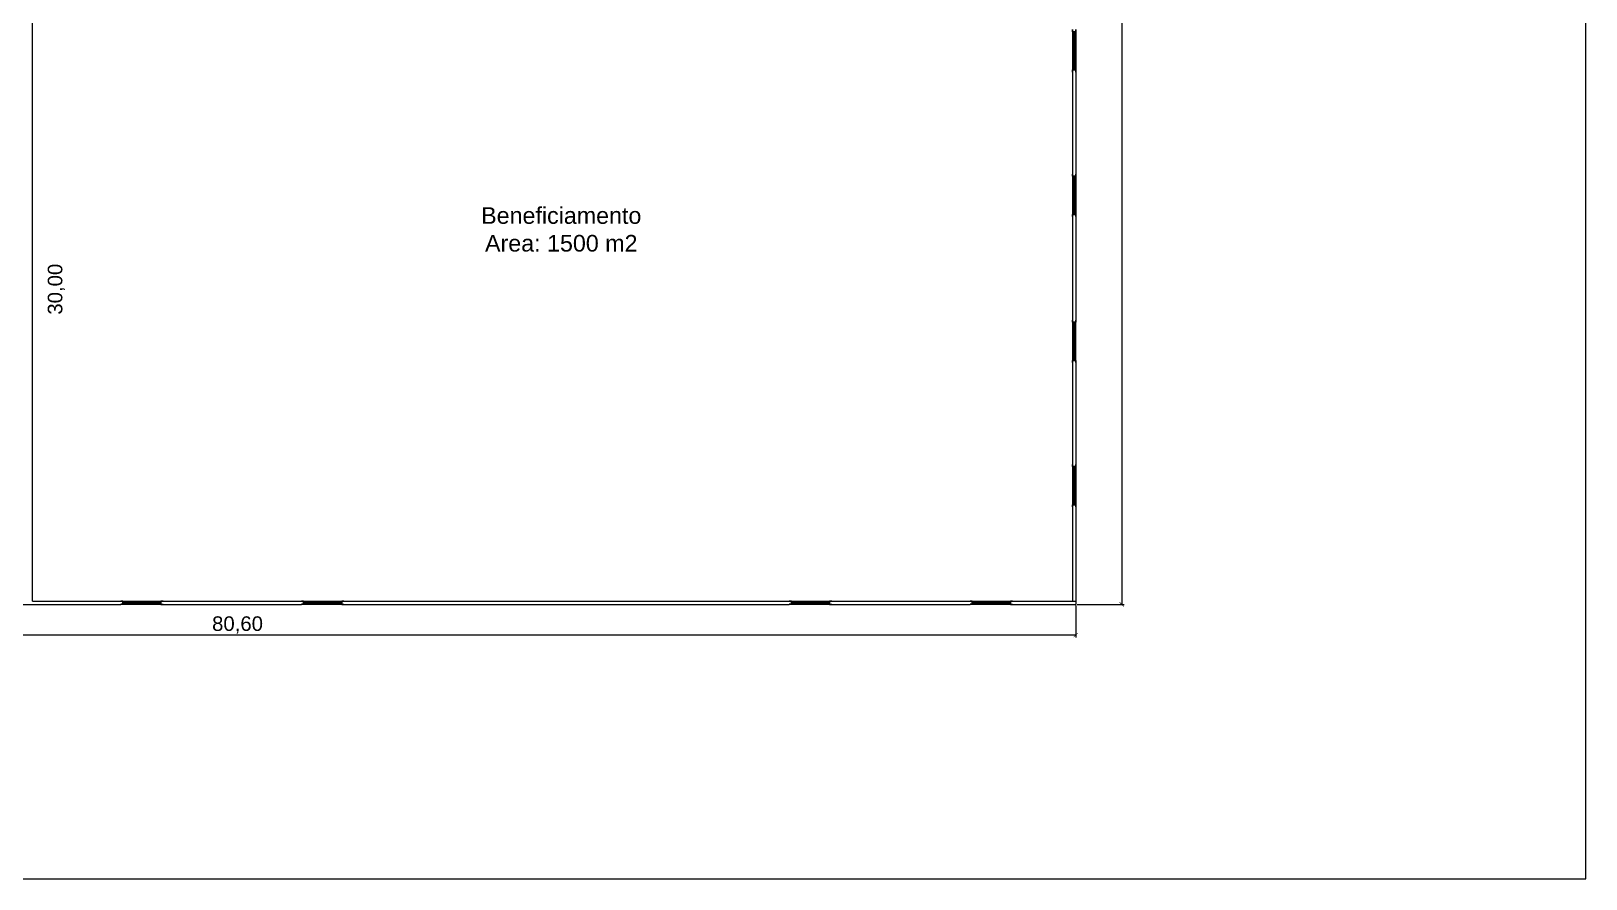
# Model space of a CAD drawing. Header units: millimetres. Extents: x 2943 to 3068, y 1960 to 2042.
# Drawn here: x 2993.1 to 3067.8, y 1960.2 to 2001 of the extents above; entities that cross this region are included whole.
import ezdxf

# ---------------------------------------------------------------- set-up
doc = ezdxf.new("R2010")
doc.units = ezdxf.units.MM
doc.styles.get("Standard").update_dxf_attribs({"font": 'arial.ttf'})
doc.dimstyles.new('cotas externas', dxfattribs={"dimtxt": 0.7, "dimasz": 0.2, "dimexe": 0.125, "dimexo": 0.0625, "dimgap": 0.0625, "dimtad": 1, "dimzin": 1, "dimtxsty": 'Standard', "dimblk": 'ARCHTICK', "dimcen": 0.2, "dimadec": 0, "dimazin": 0, "dimtfac": 1, "dimtmove": 0, "dimatfit": 3, "dimfxl": 1, "dimarcsym": 0})
doc.dimstyles.new('cotas internas', dxfattribs={"dimtxt": 0.7, "dimasz": 2.5, "dimexe": 1.25, "dimexo": 0.625, "dimgap": 0.0625, "dimtad": 1, "dimzin": 1, "dimtxsty": 'Standard', "dimcen": 2.5, "dimse1": 1, "dimse2": 1, "dimsd1": 1, "dimsd2": 1, "dimadec": 0, "dimazin": 0, "dimtfac": 1, "dimtmove": 0, "dimatfit": 3, "dimfxl": 1, "dimarcsym": 0})

# ---------------------------------------------------------------- blocks, each defined once
blk = doc.blocks.new('_ArchTick')
at = {"color": 0, "linetype": 'ByBlock', "const_width": 0.15}
blk.add_lwpolyline([(-0.5, -0.5), (0.5, 0.5)], dxfattribs=at)
blk = doc.blocks.new('*D29')
at = {"color": 0, "lineweight": -2, "transparency": 16777216}
for p, q in [((3043.365, 2034.023), (3045.635, 2034.023)), ((3045.51, 2034.023), (3045.51, 1973.423)), ((3043.365, 1973.423), (3045.635, 1973.423))]:
    blk.add_line(p, q, dxfattribs=at)
at = {"layer": 'Defpoints', "color": 0, "transparency": 16777216}
for p in [(3043.302, 2034.023), (3043.302, 1973.423), (3045.51, 1973.423)]:
    blk.add_point(p, dxfattribs=at)
at = {"color": 0, "lineweight": -2, "transparency": 16777216, "xscale": 0.2, "yscale": 0.2, "zscale": 0.2}
for p, rotation in [((3045.51, 2034.023), 90), ((3045.51, 1973.423), 270)]:
    blk.add_blockref('_ArchTick', p, dxfattribs=dict(at, rotation=rotation))
at = {"color": 0, "transparency": 16777216, "insert": (3045.027, 2003.723), "char_height": 0.7, "attachment_point": 5, "rotation": 90}
blk.add_mtext('60,60', dxfattribs=at)
blk = doc.blocks.new('*D30')
at = {"color": 0, "lineweight": -2, "transparency": 16777216}
for p, q in [((2962.702, 1973.36), (2962.702, 1971.823)), ((3043.302, 1973.36), (3043.302, 1971.823)), ((3043.302, 1971.948), (2962.702, 1971.948))]:
    blk.add_line(p, q, dxfattribs=at)
at = {"layer": 'Defpoints', "color": 0, "transparency": 16777216}
for p in [(2962.702, 1973.423), (3043.302, 1973.423), (2962.702, 1971.948)]:
    blk.add_point(p, dxfattribs=at)
at = {"color": 0, "lineweight": -2, "transparency": 16777216, "xscale": 0.2, "yscale": 0.2, "zscale": 0.2, "rotation": 180}
blk.add_blockref('_ArchTick', (2962.702, 1971.948), dxfattribs=at)
at = {"color": 0, "lineweight": -2, "transparency": 16777216, "xscale": 0.2, "yscale": 0.2, "zscale": 0.2}
blk.add_blockref('_ArchTick', (3043.302, 1971.948), dxfattribs=at)
at = {"color": 0, "transparency": 16777216, "insert": (3003.002, 1972.431), "char_height": 0.7, "attachment_point": 5}
blk.add_mtext('80,60', dxfattribs=at)
blk = doc.blocks.new('*D39')
at = {"layer": 'Defpoints', "color": 0, "transparency": 16777216}
for p in [(2993.152, 2003.57), (2993.152, 1973.573), (2994.777, 1973.573)]:
    blk.add_point(p, dxfattribs=at)
at = {"color": 0, "transparency": 16777216, "insert": (2994.294, 1988.571), "char_height": 0.7, "attachment_point": 5, "rotation": 90}
blk.add_mtext('30,00', dxfattribs=at)

msp = doc.modelspace()

# ---------------------------------------------------------------- linework, layer by layer
for p, q in [((3067.83, 1960.226), (3067.83, 2042.064)), ((2993.152, 1973.573), (2993.152, 2003.57)), ((3043.154, 2000.947), (3043.152, 1999.109)), ((3043.201, 2000.928), (3043.199, 1999.561)), ((3043.258, 2000.928), (3043.255, 1999.561)), ((3043.304, 2000.947), (3043.304, 1999.109)), ((3043.152, 1999.009), (3043.152, 1994.069)), ((3043.199, 1999.128), (3043.199, 1999.561)), ((3043.255, 1999.128), (3043.255, 1999.561)), ((3043.302, 1999.009), (3043.302, 1994.069)), ((3043.154, 1994.006), (3043.152, 1992.169)), ((3043.201, 1993.987), (3043.199, 1992.62)), ((3043.258, 1993.987), (3043.255, 1992.62)), ((3043.304, 1994.006), (3043.302, 1992.169)), ((3043.199, 1992.187), (3043.199, 1992.62)), ((3043.255, 1992.187), (3043.255, 1992.62)), ((3043.152, 1992.069), (3043.152, 1987.05)), ((3043.302, 1992.069), (3043.302, 1987.05)), ((3043.154, 1986.987), (3043.152, 1985.15)), ((3043.201, 1986.969), (3043.199, 1985.602)), ((3043.258, 1986.969), (3043.255, 1985.602)), ((3043.302, 1985.15), (3043.304, 1986.987)), ((3043.199, 1985.169), (3043.199, 1985.602)), ((3043.255, 1985.169), (3043.255, 1985.602)), ((3043.152, 1985.05), (3043.152, 1980.109)), ((3043.302, 1985.05), (3043.302, 1980.109)), ((3043.154, 1980.047), (3043.152, 1978.209)), ((3043.201, 1980.028), (3043.199, 1978.661)), ((3043.258, 1980.028), (3043.255, 1978.661)), ((3043.304, 1980.047), (3043.302, 1978.209)), ((3043.152, 1978.109), (3043.152, 1973.573)), ((3043.199, 1978.228), (3043.199, 1978.661)), ((3043.255, 1978.228), (3043.255, 1978.661)), ((3043.302, 1978.109), (3043.302, 1973.423)), ((2993.152, 1973.573), (2997.384, 1973.573)), ((2997.484, 1973.575), (2999.322, 1973.573)), ((2997.503, 1973.528), (2998.87, 1973.526)), ((2997.503, 1973.472), (2998.87, 1973.469)), ((2999.303, 1973.526), (2998.87, 1973.526)), ((2999.303, 1973.469), (2998.87, 1973.469)), ((2999.384, 1973.573), (3006.075, 1973.573)), ((3006.175, 1973.575), (3008.012, 1973.573)), ((3006.193, 1973.528), (3007.561, 1973.526)), ((3006.193, 1973.472), (3007.561, 1973.469)), ((3007.994, 1973.526), (3007.561, 1973.526)), ((3007.994, 1973.469), (3007.561, 1973.469)), ((3008.075, 1973.573), (3029.53, 1973.573)), ((3029.63, 1973.575), (3031.468, 1973.573)), ((3029.649, 1973.528), (3031.016, 1973.526)), ((3029.649, 1973.472), (3031.016, 1973.469)), ((3031.449, 1973.526), (3031.016, 1973.526)), ((3031.449, 1973.469), (3031.016, 1973.469)), ((3031.53, 1973.573), (3038.221, 1973.573)), ((3038.321, 1973.575), (3040.158, 1973.573)), ((3038.339, 1973.528), (3039.707, 1973.526)), ((3038.339, 1973.472), (3039.707, 1973.469)), ((3040.14, 1973.526), (3039.707, 1973.526)), ((3040.14, 1973.469), (3039.707, 1973.469)), ((3040.221, 1973.573), (3043.302, 1973.573)), ((2988.264, 1973.423), (2993.152, 1973.423)), ((2993.152, 1973.423), (2997.384, 1973.423)), ((2997.384, 1973.425), (2997.384, 1973.423)), ((2999.322, 1973.423), (2997.484, 1973.423)), ((2999.384, 1973.423), (3006.075, 1973.423)), ((3006.075, 1973.425), (3006.075, 1973.423)), ((3008.012, 1973.423), (3006.175, 1973.423)), ((3008.075, 1973.423), (3029.53, 1973.423)), ((3029.53, 1973.425), (3029.53, 1973.423)), ((3031.468, 1973.423), (3029.63, 1973.423)), ((3031.53, 1973.423), (3038.221, 1973.423)), ((3038.221, 1973.425), (3038.221, 1973.423)), ((3040.158, 1973.423), (3038.321, 1973.423)), ((3040.221, 1973.423), (3043.302, 1973.423)), ((2942.837, 1960.226), (3067.83, 1960.226))]:
    msp.add_line(p, q)
at = {"lineweight": 30}
for points in [[(3043.304, 2001.047), (3043.304, 2000.947), (3043.154, 2000.947), (3043.154, 2001.047)], [(3043.152, 1999.009), (3043.152, 1999.109), (3043.302, 1999.109), (3043.302, 1999.009)], [(3043.304, 1994.106), (3043.304, 1994.006), (3043.154, 1994.006), (3043.154, 1994.106)], [(3043.152, 1992.069), (3043.152, 1992.169), (3043.302, 1992.169), (3043.302, 1992.069)], [(3043.304, 1987.087), (3043.304, 1986.987), (3043.154, 1986.987), (3043.154, 1987.087)], [(3043.152, 1985.05), (3043.152, 1985.15), (3043.302, 1985.15), (3043.302, 1985.05)], [(3043.304, 1980.147), (3043.304, 1980.047), (3043.154, 1980.047), (3043.154, 1980.147)], [(3043.152, 1978.109), (3043.152, 1978.209), (3043.302, 1978.209), (3043.302, 1978.109)], [(2997.384, 1973.575), (2997.484, 1973.575), (2997.484, 1973.425), (2997.384, 1973.425)], [(2999.422, 1973.423), (2999.322, 1973.423), (2999.322, 1973.573), (2999.422, 1973.573)], [(3006.075, 1973.575), (3006.175, 1973.575), (3006.175, 1973.425), (3006.075, 1973.425)], [(3008.112, 1973.423), (3008.012, 1973.423), (3008.012, 1973.573), (3008.112, 1973.573)], [(3029.53, 1973.575), (3029.63, 1973.575), (3029.63, 1973.425), (3029.53, 1973.425)], [(3031.568, 1973.423), (3031.468, 1973.423), (3031.468, 1973.573), (3031.568, 1973.573)], [(3038.221, 1973.575), (3038.321, 1973.575), (3038.321, 1973.425), (3038.221, 1973.425)], [(3040.258, 1973.423), (3040.158, 1973.423), (3040.158, 1973.573), (3040.258, 1973.573)]]:
    msp.add_lwpolyline(points, dxfattribs=at)
for points in [[(3043.154, 2000.947), (3043.304, 2000.947)], [(3043.224, 1999.561), (3043.226, 2000.932), (3043.233, 2000.932), (3043.23, 1999.561)], [(3043.302, 1999.109), (3043.152, 1999.109)], [(3043.23, 1999.561), (3043.23, 1999.124), (3043.224, 1999.124), (3043.224, 1999.561)], [(3043.154, 1994.006), (3043.304, 1994.006)], [(3043.224, 1992.62), (3043.226, 1993.991), (3043.233, 1993.991), (3043.23, 1992.62)], [(3043.302, 1992.169), (3043.152, 1992.169)], [(3043.23, 1992.62), (3043.23, 1992.184), (3043.224, 1992.184), (3043.224, 1992.62)], [(3043.154, 1986.987), (3043.304, 1986.987)], [(3043.224, 1985.602), (3043.226, 1986.972), (3043.233, 1986.972), (3043.23, 1985.602)], [(3043.23, 1985.602), (3043.23, 1985.165), (3043.224, 1985.165), (3043.224, 1985.602)], [(3043.302, 1985.15), (3043.152, 1985.15)], [(3043.154, 1980.047), (3043.304, 1980.047)], [(3043.224, 1978.661), (3043.226, 1980.032), (3043.233, 1980.032), (3043.23, 1978.661)], [(3043.302, 1978.209), (3043.152, 1978.209)], [(3043.23, 1978.661), (3043.23, 1978.224), (3043.224, 1978.224), (3043.224, 1978.661)], [(2997.484, 1973.425), (2997.484, 1973.575)], [(2998.87, 1973.494), (2997.499, 1973.497), (2997.499, 1973.503), (2998.87, 1973.501)], [(2998.87, 1973.501), (2999.307, 1973.501), (2999.307, 1973.494), (2998.87, 1973.494)], [(2999.322, 1973.573), (2999.322, 1973.423)], [(3006.175, 1973.425), (3006.175, 1973.575)], [(3007.561, 1973.494), (3006.19, 1973.497), (3006.19, 1973.503), (3007.561, 1973.501)], [(3007.561, 1973.501), (3007.997, 1973.501), (3007.997, 1973.494), (3007.561, 1973.494)], [(3008.012, 1973.573), (3008.012, 1973.423)], [(3029.63, 1973.425), (3029.63, 1973.575)], [(3031.016, 1973.494), (3029.645, 1973.497), (3029.645, 1973.503), (3031.016, 1973.501)], [(3031.016, 1973.501), (3031.453, 1973.501), (3031.453, 1973.494), (3031.016, 1973.494)], [(3031.468, 1973.573), (3031.468, 1973.423)], [(3038.321, 1973.425), (3038.321, 1973.575)], [(3039.707, 1973.494), (3038.336, 1973.497), (3038.336, 1973.503), (3039.707, 1973.501)], [(3039.707, 1973.501), (3040.143, 1973.501), (3040.143, 1973.494), (3039.707, 1973.494)], [(3040.158, 1973.573), (3040.158, 1973.423)]]:
    msp.add_lwpolyline(points)
for points in [[(3043.258, 2000.947), (3043.201, 2000.947), (3043.201, 2000.928, 0.414214), (3043.208, 2000.922), (3043.224, 2000.922, 0.414214), (3043.226, 2000.924), (3043.226, 2000.932), (3043.233, 2000.932), (3043.233, 2000.924, 0.414214), (3043.235, 2000.922), (3043.251, 2000.922, 0.414214), (3043.258, 2000.928), (3043.258, 2000.928)], [(3043.199, 1999.109), (3043.255, 1999.109), (3043.255, 1999.128, 0.414214), (3043.249, 1999.134), (3043.233, 1999.134, 0.414214), (3043.23, 1999.132), (3043.23, 1999.124), (3043.224, 1999.124), (3043.224, 1999.132, 0.414214), (3043.221, 1999.134), (3043.205, 1999.134, 0.414214), (3043.199, 1999.128), (3043.199, 1999.128)], [(3043.258, 1994.006), (3043.201, 1994.006), (3043.201, 1993.987, 0.414214), (3043.208, 1993.981), (3043.224, 1993.981, 0.414214), (3043.226, 1993.983), (3043.226, 1993.991), (3043.233, 1993.991), (3043.233, 1993.983, 0.414214), (3043.235, 1993.981), (3043.251, 1993.981, 0.414214), (3043.258, 1993.987), (3043.258, 1993.987)], [(3043.199, 1992.169), (3043.255, 1992.169), (3043.255, 1992.187, 0.414214), (3043.249, 1992.194), (3043.233, 1992.194, 0.414214), (3043.23, 1992.191), (3043.23, 1992.184), (3043.224, 1992.184), (3043.224, 1992.191, 0.414214), (3043.221, 1992.194), (3043.205, 1992.194, 0.414214), (3043.199, 1992.187), (3043.199, 1992.187)], [(3043.258, 1986.987), (3043.201, 1986.987), (3043.201, 1986.969, 0.414214), (3043.208, 1986.962), (3043.224, 1986.962, 0.414214), (3043.226, 1986.965), (3043.226, 1986.972), (3043.233, 1986.972), (3043.233, 1986.965, 0.414214), (3043.235, 1986.962), (3043.251, 1986.962, 0.414214), (3043.258, 1986.969), (3043.258, 1986.969)], [(3043.199, 1985.15), (3043.255, 1985.15), (3043.255, 1985.169, 0.414214), (3043.249, 1985.175), (3043.233, 1985.175, 0.414214), (3043.23, 1985.173), (3043.23, 1985.165), (3043.224, 1985.165), (3043.224, 1985.173, 0.414214), (3043.221, 1985.175), (3043.205, 1985.175, 0.414214), (3043.199, 1985.169), (3043.199, 1985.169)], [(3043.258, 1980.047), (3043.201, 1980.047), (3043.201, 1980.028, 0.414214), (3043.208, 1980.022), (3043.224, 1980.022, 0.414214), (3043.226, 1980.024), (3043.226, 1980.032), (3043.233, 1980.032), (3043.233, 1980.024, 0.414214), (3043.235, 1980.022), (3043.251, 1980.022, 0.414214), (3043.258, 1980.028), (3043.258, 1980.028)], [(3043.199, 1978.209), (3043.255, 1978.209), (3043.255, 1978.228, 0.414214), (3043.249, 1978.234), (3043.233, 1978.234, 0.414214), (3043.23, 1978.232), (3043.23, 1978.224), (3043.224, 1978.224), (3043.224, 1978.232, 0.414214), (3043.221, 1978.234), (3043.205, 1978.234, 0.414214), (3043.199, 1978.228), (3043.199, 1978.228)], [(2997.484, 1973.528), (2997.484, 1973.472), (2997.503, 1973.472, 0.414214), (2997.509, 1973.478), (2997.509, 1973.494, 0.414214), (2997.507, 1973.497), (2997.499, 1973.497), (2997.499, 1973.503), (2997.507, 1973.503, 0.414214), (2997.509, 1973.505), (2997.509, 1973.521, 0.414214), (2997.503, 1973.528), (2997.503, 1973.528)], [(2999.322, 1973.469), (2999.322, 1973.526), (2999.303, 1973.526, 0.414214), (2999.297, 1973.519), (2999.297, 1973.503, 0.414214), (2999.299, 1973.501), (2999.307, 1973.501), (2999.307, 1973.494), (2999.299, 1973.494, 0.414214), (2999.297, 1973.492), (2999.297, 1973.476, 0.414214), (2999.303, 1973.469), (2999.303, 1973.469)], [(3006.175, 1973.528), (3006.175, 1973.472), (3006.193, 1973.472, 0.414214), (3006.2, 1973.478), (3006.2, 1973.494, 0.414214), (3006.197, 1973.497), (3006.19, 1973.497), (3006.19, 1973.503), (3006.197, 1973.503, 0.414214), (3006.2, 1973.505), (3006.2, 1973.521, 0.414214), (3006.193, 1973.528), (3006.193, 1973.528)], [(3008.012, 1973.469), (3008.012, 1973.526), (3007.994, 1973.526, 0.414214), (3007.987, 1973.519), (3007.987, 1973.503, 0.414214), (3007.99, 1973.501), (3007.997, 1973.501), (3007.997, 1973.494), (3007.99, 1973.494, 0.414214), (3007.987, 1973.492), (3007.987, 1973.476, 0.414214), (3007.994, 1973.469), (3007.994, 1973.469)], [(3029.63, 1973.528), (3029.63, 1973.472), (3029.649, 1973.472, 0.414214), (3029.655, 1973.478), (3029.655, 1973.494, 0.414214), (3029.653, 1973.497), (3029.645, 1973.497), (3029.645, 1973.503), (3029.653, 1973.503, 0.414214), (3029.655, 1973.505), (3029.655, 1973.521, 0.414214), (3029.649, 1973.528), (3029.649, 1973.528)], [(3031.468, 1973.469), (3031.468, 1973.526), (3031.449, 1973.526, 0.414214), (3031.443, 1973.519), (3031.443, 1973.503, 0.414214), (3031.445, 1973.501), (3031.453, 1973.501), (3031.453, 1973.494), (3031.445, 1973.494, 0.414214), (3031.443, 1973.492), (3031.443, 1973.476, 0.414214), (3031.449, 1973.469), (3031.449, 1973.469)], [(3038.321, 1973.528), (3038.321, 1973.472), (3038.339, 1973.472, 0.414214), (3038.346, 1973.478), (3038.346, 1973.494, 0.414214), (3038.343, 1973.497), (3038.336, 1973.497), (3038.336, 1973.503), (3038.343, 1973.503, 0.414214), (3038.346, 1973.505), (3038.346, 1973.521, 0.414214), (3038.339, 1973.528), (3038.339, 1973.528)], [(3040.158, 1973.469), (3040.158, 1973.526), (3040.14, 1973.526, 0.414214), (3040.133, 1973.519), (3040.133, 1973.503, 0.414214), (3040.136, 1973.501), (3040.143, 1973.501), (3040.143, 1973.494), (3040.136, 1973.494, 0.414214), (3040.133, 1973.492), (3040.133, 1973.476, 0.414214), (3040.14, 1973.469), (3040.14, 1973.469)]]:
    msp.add_lwpolyline(points, format="xyb", close=True)

# ---------------------------------------------------------------- texts
at = {"insert": (3012.958, 1992.514), "char_height": 0.8, "attachment_point": 1}
msp.add_mtext_dynamic_manual_height_columns('\\pxqc;Beneficiamento\\PArea: 1500 m2', width=11.2183, gutter_width=2.404, heights=[0], dxfattribs=at)

# ---------------------------------------------------------------- dimensions: what is measured, and where the dimension line sits
for base, p1, p2, dimstyle, picture, middle in [((3045.51, 1973.423), (3043.302, 2034.023), (3043.302, 1973.423), 'cotas externas', '*D29', (3045.027, 2003.723)), ((2994.777, 1973.573), (2993.152, 2003.57), (2993.152, 1973.573), 'cotas internas', '*D39', (2994.294, 1988.571))]:
    dim = msp.add_linear_dim(base=base, p1=p1, p2=p2, angle=90, dimstyle=dimstyle)
    dim.commit()
    dim.dimension.update_dxf_attribs({"geometry": picture, "text_midpoint": middle})
dim = msp.add_linear_dim(base=(2962.702, 1971.948), p1=(3043.302, 1973.423), p2=(2962.702, 1973.423), dimstyle='cotas externas')
dim.commit()
dim.dimension.update_dxf_attribs({"geometry": '*D30', "text_midpoint": (3003.002, 1972.431)})

doc.saveas('drawing.dxf')
